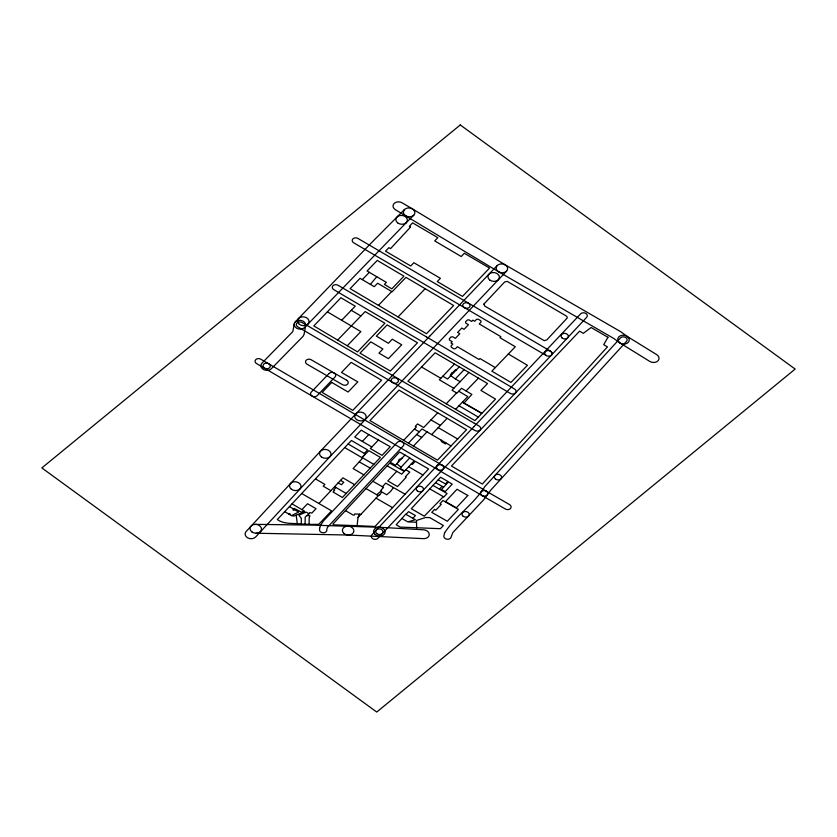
<?xml version="1.0" encoding="UTF-8"?>
<svg xmlns="http://www.w3.org/2000/svg" width="837" height="837" viewBox="0 0 837 837"><rect width="100%" height="100%" fill="white"/><g stroke="black" fill="none" stroke-linecap="round" stroke-linejoin="round"><path stroke-width="1.26" d="M301.78 493.537L331.536 510.863L318.698 524.339L309.115 524.37L309.188 517.883L309.931 515.718L306.928 515.561L305.181 517.099L305.097 524.161M309.115 524.37L301.278 523.952L301.341 518.365L298.872 515.184L306.101 512.066L308.979 513.751L309.795 512.589L311.814 513.102L316.041 508.676L307.535 503.738L301.906 509.628L291.998 503.843M387.175 465.832L401.708 474.171L404.261 471.44L389.718 463.102L332.959 524.025L333.44 524.862L357.127 525.667L358.006 517.486L359.512 514.2L360.893 514.378L378.994 494.949L379.527 495.263L381.787 491.957L386.746 494.793L390.565 491.465L393.484 487.563M294.226 323.835L292.814 331.598L261.96 363.122A5.786 4.426 6.4 0 0 263.268 369.379A5.786 4.426 6.4 0 0 271.324 368.74L303.015 336.359L304.051 334.413L305.651 325.593A5.786 4.426 6.4 0 0 298.652 320.33A5.786 4.426 6.4 0 0 295.147 326.953A5.786 4.426 6.4 0 0 304.637 327.508L406.28 222.652M443.108 469.18L551.426 355.129L552.033 353.057L550.526 351.174L357.974 238.451A3.662 2.804 6.4 0 0 352.879 238.901A3.662 2.804 6.4 0 0 353.769 242.856L546.331 355.579M318.866 503.508L342.908 477.843L354.564 484.644L380.406 457.41L368.855 450.672L361.908 457.619L344.708 447.575L277.329 519.547C284.266 524.579 293.232 522.979 301.278 523.952M364.001 474.945L353.13 468.563L362.766 457.912L373.804 464.357M401.844 518.469L407.797 521.88L415.351 519.725L405.694 514.2L396.194 524.778L400.243 527.111L440.388 528.681L443.38 525.51L429.737 517.59L425.562 517.496L416.481 520.468L416.669 527.938M443.15 469.138L380.291 535.732M468.95 372.465L435.114 352.785L407.901 381.253L474.924 420.624L495.525 399.092L480.919 390.398L487.542 383.555L468.95 372.465L451.99 390.209L456.95 393.128L461.564 388.284L471.88 394.415L463.907 403.204L481.746 413.3L462.474 402.116M376.347 529.999L371.921 534.812A3.662 2.804 6.4 0 0 372.883 538.766A3.662 2.804 6.4 0 0 377.968 538.254L380.28 535.753M409.617 458.038L414.263 460.706L404.731 470.949L400.086 468.281L409.816 457.829L399.657 451.99L390.168 462.181L395.441 465.226L404.951 455.025M330.04 456.563L255.693 536.925A5.786 4.426 6.4 0 1 247.7 537.825A5.786 4.426 6.4 0 1 246.057 531.6L320.519 451.112L429.726 336.181M396.748 471.336L387.793 480.961L397.544 486.559L406.186 477.278L405.349 476.808L409.785 472.058L405.809 469.777M365.999 488.557L376.734 494.73L381.588 490.576L380.95 490.2L383.555 487.396L372.821 481.244M358.006 517.486L360.893 514.378M406.008 514.368L408.561 511.637L415.434 515.582L412.882 518.323M438.211 479.789L445.43 483.932L447.795 481.401L440.576 477.247L411.27 508.718L424.265 516.178L443.328 496.665M439.467 489.153L442.072 486.36M443.558 487.207L448.444 481.955L452.21 484.121L445.242 491.612L441.476 489.446L443.558 487.207L435.575 482.625M382.404 486.736L385.763 483.127L405.066 494.228M411.354 463.834L412.379 464.42L415.288 461.292L428.617 468.95L375.007 526.483L357.127 525.667M288.629 513.928L289.11 513.416L290.324 514.117L289.822 514.629M330.019 456.583L506.636 271.094M301.906 509.628L304.333 510.926L301.623 512.234L294.237 508.415L292.908 509.827L293.829 510.361L294.498 509.639L298.642 512.056L291.485 515.602L284.632 511.606M408.425 443.139L437.479 460.172L466.544 429.716L399.008 390.105L369.944 420.561L408.425 443.139L422.005 428.91L431.651 434.57L447.094 418.312M474.035 426.556L376.388 529.947M551.426 355.118L586.716 317.254A3.662 2.804 6.4 0 0 585.618 313.32A3.662 2.804 6.4 0 0 580.564 313.938L474.045 426.535M344.708 447.575L351.425 440.492L367.6 449.929L364.294 453.424L348.119 443.976M362.327 441.413L368.782 434.612L390.241 446.728L382.049 455.359L370.341 448.538L378.533 439.906M346.183 493.464L336.035 487.542L333.764 489.938L334.57 490.419L333.053 492.01L342.396 497.46L354.564 484.644M451.059 445.943L446.278 443.15L445.525 443.955L441.486 441.591L441.13 440.126L431.651 434.57M361.908 457.619L365.33 454.02L364.294 453.424M403.654 440.325L416.418 426.943L415.278 426.284L417.579 423.94L423.679 427.529L437.73 412.819M429.737 336.171L497.188 265.549M454.386 364.105L439.373 379.81L453.811 388.295M459.178 366.93L447.617 379.035L442.815 376.211M446.247 403.769L456.615 392.93M413.447 446.079L427.016 431.85M495.295 367.579L491.853 371.178L510.947 382.446L527.425 365.288L508.341 354.009L495.295 367.579L479.978 358.55L479.057 359.502L457.358 346.706L455.495 348.663L453.863 348.788L451.321 347.282L450.955 346.026L452.838 344.038L450.976 342.961L452.2 341.674L449.511 340.094L449.312 338.797L451.091 336.934L452.691 336.777L455.38 338.368L459.816 333.712L457.619 332.425L461.846 328.041L464.043 329.339L468.458 324.735L465.78 323.155L465.571 321.858L467.36 319.996L468.961 319.839L471.639 321.418L472.832 320.173L474.694 321.272L476.567 319.326L478.262 319.221L480.794 320.728L481.108 321.942L479.224 323.94L500.924 336.725L499.971 337.709L515.31 346.748L508.341 354.009M455.621 409.283L467.778 396.56L458.739 391.245M376.765 276.712L367.077 271L377.257 260.412L403.936 276.168L391.831 288.859L384.403 284.413L386.359 282.383L376.765 276.712L370.362 284.392L360.077 278.292L350.107 288.66L426.483 333.733L453.623 305.495L405.976 277.371L392.135 291.778L377.613 283.209L374.285 286.683L370.362 284.392M341.674 320.289L355.223 306.175L340.91 297.742L313.833 325.928L357.545 351.896L384.894 323.228L365.173 311.563L337.709 340M456.479 369.766L455.318 369.933L452.576 372.821L452.043 372.517L450.212 375.279L455.328 378.899L464.409 369.399M362.306 279.631L369.316 272.328M378.418 305.369L391.716 291.527M347.334 345.681L360.862 331.598L327.361 311.845M398.035 316.941L425.175 288.692M295.241 321.921L371 243.211L404.48 209.522M466.042 390.942L478.461 378.146M406.259 222.673L413.75 215.235M306.928 515.561L308.979 513.751M291.485 515.602L293.787 516.084L304.375 511.773L304.982 512.547M402.158 458.006L399.992 459.492L399.301 459.094L398.014 462.474M255.327 524.349L311.73 525.102L379.297 527.268M256.174 533.232L348.255 535.031M409.021 521.964L416.523 522.225M348.202 535.031L423.198 538.63A5.786 4.426 6.4 0 0 429.235 534.686A5.786 4.426 6.4 0 0 423.742 529.8L379.412 527.279M359.512 514.2L354.783 513.908L354.25 515.163L353.015 514.975L345.44 510.622M504.92 264.67L620.615 331.651L627.426 336.589M498.904 271.962L613.908 338.556L619.568 342.72M486.13 491.078L442.292 465.288M482.164 495.609L256.677 363.645A3.662 2.804 6.4 0 1 255.724 359.69A3.662 2.804 6.4 0 1 260.799 359.188L442.198 465.236M376.734 494.73L378.376 495.619M486.182 491.11L509.545 504.585A3.662 2.804 6.4 0 1 510.444 508.54A3.662 2.804 6.4 0 1 505.36 509.001L482.112 495.588M359.282 461.898L370.247 468.103M445.43 483.932L446.194 484.372M401.111 467.172L396.748 463.824M408.613 466.764L422.957 475.008M432.97 485.418L447.063 493.516L443.851 496.958L429.758 488.871M376.022 498.141L392.563 507.651M371.837 446.958L354.752 436.987L361.207 430.187L368.782 434.612M334.538 486.674L336.035 487.542M338.169 482.844L341.433 484.738L343.777 482.269L340.523 480.365M315.601 478.963L324.913 484.403L323.208 486.182L331.002 490.723M289.414 506.563L293.651 509.042M455.328 378.899L460.12 381.703M438.232 427.602L457.672 439.006M414.43 429.036L419.211 431.84M421.545 366.983L440.817 378.303M459.011 405.746L478.304 417.077M430.982 419.881L440.356 425.384M441.13 440.126L446.278 443.15M416.669 434.497L421.681 437.448M351.278 310.297L360.799 315.915M412.463 208.915L402.105 202.805A5.786 4.426 6.4 0 0 394.07 203.548A5.786 4.426 6.4 0 0 395.514 209.784L498.528 271.753M412.474 208.926L505.297 264.879M627.29 336.495L656.637 354.595A5.786 4.426 6.4 0 1 657.966 360.841A5.786 4.426 6.4 0 1 649.92 361.5L619.694 342.814M296.204 515.289L297.313 523.742M551.51 352.011L552.033 353.057A3.662 2.804 6.4 0 1 548.109 356.164A3.662 2.804 6.4 0 1 545.002 352.251A3.662 2.804 6.4 0 1 550.526 351.174M483.901 304.061L484.738 306.06L544.217 340.659L546.802 339.916L567.162 318.081A2.731 2.092 6.4 0 0 566.21 315.967L507.264 281.389L504.721 281.902L483.901 304.061M319.661 528.042L319.514 529.601A3.662 2.804 6.4 0 0 322.883 532.771A3.662 2.804 6.4 0 0 326.796 530.355A10.912 8.349 6.4 0 1 327.633 527.122L403.246 445.901A3.662 2.804 6.4 0 0 402.325 441.957A3.662 2.804 6.4 0 0 397.24 442.428L323.72 520.656L320.895 524.621L319.661 528.042M444.593 532.876L443.903 535.785A3.662 2.804 6.4 0 0 446.843 539.185A3.662 2.804 6.4 0 0 451.091 537.124L452.869 532.531L483.587 499.877L490.995 489.886L626.484 341.402A3.662 2.804 6.4 0 0 625.584 337.447A3.662 2.804 6.4 0 0 620.499 337.907L484.832 486.579C474.024 504.083 455.642 515.864 444.593 532.876M607.955 337.301L603.686 344.666L607.463 346.874L482.3 484.058L451.446 466.031L579.602 331.149L583.326 333.335L591.121 327.508L607.955 337.301M410.548 227.057L390.565 248.62L388.912 247.658L385.543 251.184L410.747 265.988L413.865 262.724L440.388 278.323L437.28 281.577L462.495 296.392L489.561 268.07L464.347 253.255L461.239 256.52L434.717 240.93L437.824 237.666L412.61 222.872L409.303 226.325L410.548 227.057M467.831 495.504L456.364 507.797L445.535 501.551L457.012 489.258L467.831 495.504M434.539 509.398L431.777 512.359L447.303 521.263L458.373 509.377L442.951 500.516L439.99 503.696L441.225 504.397L435.857 510.151L434.539 509.398M331.724 382.404L322.172 392.407L352.775 410.36L381.567 380.197L351.142 362.358L341.506 372.465L357.797 381.881L348.119 392.019L331.724 382.404M363.572 349.416L360.004 353.141L390.345 371.042L417.485 342.793L387.144 324.882L376.347 336.139L388.389 343.264L392.271 339.215L401.718 344.792L397.837 348.841L388.399 358.665L378.952 353.078L382.886 348.987L370.843 341.862L363.572 349.416M329.067 373.469L311.218 392.124A3.662 2.804 6.4 0 0 312.096 396.079A3.662 2.804 6.4 0 0 317.192 395.639L335.041 376.985A3.662 2.804 6.4 0 0 334.162 373.03A3.662 2.804 6.4 0 0 329.067 373.469M460.266 124.954L41.85 467.925L376.734 712.046L795.15 369.075L460.266 124.954M346.644 380.228L311.238 359.805A3.662 2.804 6.4 0 0 306.154 360.287A3.662 2.804 6.4 0 0 307.085 364.231L342.49 384.664A3.662 2.804 6.4 0 0 347.575 384.183A3.662 2.804 6.4 0 0 346.644 380.228M474.317 423.26L302.052 322.517A3.662 2.804 6.4 0 0 296.957 322.956A3.662 2.804 6.4 0 0 297.836 326.911L474.935 430.49A3.662 2.804 6.4 0 0 480.03 430.051A3.662 2.804 6.4 0 0 479.141 426.096L474.338 423.271M426.525 336.934L338.064 285.291A3.662 2.804 6.4 0 0 332.969 285.741A3.662 2.804 6.4 0 0 333.869 289.696L510.298 393.39A3.662 2.804 6.4 0 0 515.393 392.982A3.662 2.804 6.4 0 0 514.567 389.027L426.525 336.934M392.291 382.488A3.662 2.804 6.4 0 0 398.339 381.327A3.662 2.804 6.4 0 0 393.683 377.811A3.662 2.804 6.4 0 0 392.291 382.488M343.63 533.159A5.786 4.426 6.4 0 0 353.507 532.437A5.786 4.426 6.4 0 0 347.24 526.159A5.786 4.426 6.4 0 0 343.63 533.159M251.979 531.976A5.786 4.426 6.4 0 0 261.416 529.884A5.786 4.426 6.4 0 0 253.852 524.517A5.786 4.426 6.4 0 0 251.979 531.976M481.976 495.504A3.662 2.804 6.4 0 0 487.772 493.83A3.662 2.804 6.4 0 0 482.687 490.702A3.662 2.804 6.4 0 0 481.976 495.504M437.709 469.452A3.662 2.804 6.4 0 0 443.694 468.155A3.662 2.804 6.4 0 0 438.923 464.734A3.662 2.804 6.4 0 0 437.709 469.452M619.045 342.281A5.786 4.426 6.4 0 0 628.901 341.454A5.786 4.426 6.4 0 0 622.54 335.239A5.786 4.426 6.4 0 0 619.045 342.281M498.005 271.408A5.786 4.426 6.4 0 0 507.546 269.545A5.786 4.426 6.4 0 0 500.191 264.011A5.786 4.426 6.4 0 0 498.005 271.408M405.192 215.444A5.786 4.426 6.4 0 0 414.744 213.634A5.786 4.426 6.4 0 0 407.42 208.057A5.786 4.426 6.4 0 0 405.192 215.444M495.577 479.12A3.662 2.804 6.4 0 0 501.562 477.833A3.662 2.804 6.4 0 0 496.812 474.401A3.662 2.804 6.4 0 0 495.577 479.12M417.391 490.984A3.662 2.804 6.4 0 0 423.428 489.791A3.662 2.804 6.4 0 0 418.751 486.297A3.662 2.804 6.4 0 0 417.391 490.984M376.953 533.703A3.662 2.804 6.4 0 0 382.959 532.426A3.662 2.804 6.4 0 0 378.209 528.994A3.662 2.804 6.4 0 0 376.953 533.703M264.199 367.914A3.662 2.804 6.4 0 0 270.215 366.679A3.662 2.804 6.4 0 0 265.507 363.216A3.662 2.804 6.4 0 0 264.199 367.914M562.255 338.117A3.662 2.804 6.4 0 0 568.292 336.924A3.662 2.804 6.4 0 0 563.615 333.429A3.662 2.804 6.4 0 0 562.255 338.117M374.85 534.247A5.786 4.426 6.4 0 0 384.738 533.598A5.786 4.426 6.4 0 0 378.544 527.279A5.786 4.426 6.4 0 0 374.85 534.247M463.939 307.461A3.662 2.804 6.4 0 0 469.975 306.279A3.662 2.804 6.4 0 0 465.309 302.774A3.662 2.804 6.4 0 0 463.939 307.461M489.76 280.039A5.786 4.426 6.4 0 0 499.291 278.187A5.786 4.426 6.4 0 0 491.936 272.642A5.786 4.426 6.4 0 0 489.76 280.039M291.402 489.268A5.786 4.426 6.4 0 0 300.901 487.343A5.786 4.426 6.4 0 0 293.484 481.85A5.786 4.426 6.4 0 0 291.402 489.268M321.429 456.96A5.786 4.426 6.4 0 0 330.918 455.004A5.786 4.426 6.4 0 0 323.48 449.532A5.786 4.426 6.4 0 0 321.429 456.96M356.562 419.619A5.786 4.426 6.4 0 0 366.072 417.694A5.786 4.426 6.4 0 0 358.654 412.202A5.786 4.426 6.4 0 0 356.562 419.619M299.353 324.327A5.786 4.426 6.4 0 0 308.916 322.517A5.786 4.426 6.4 0 0 301.602 316.941A5.786 4.426 6.4 0 0 299.353 324.327M397.638 222.862A5.786 4.426 6.4 0 0 407.232 221.125A5.786 4.426 6.4 0 0 399.981 215.496A5.786 4.426 6.4 0 0 397.638 222.862M463.143 516.262A3.662 2.804 6.4 0 0 469.191 515.09A3.662 2.804 6.4 0 0 464.535 511.585A3.662 2.804 6.4 0 0 463.143 516.262"/></g></svg>
